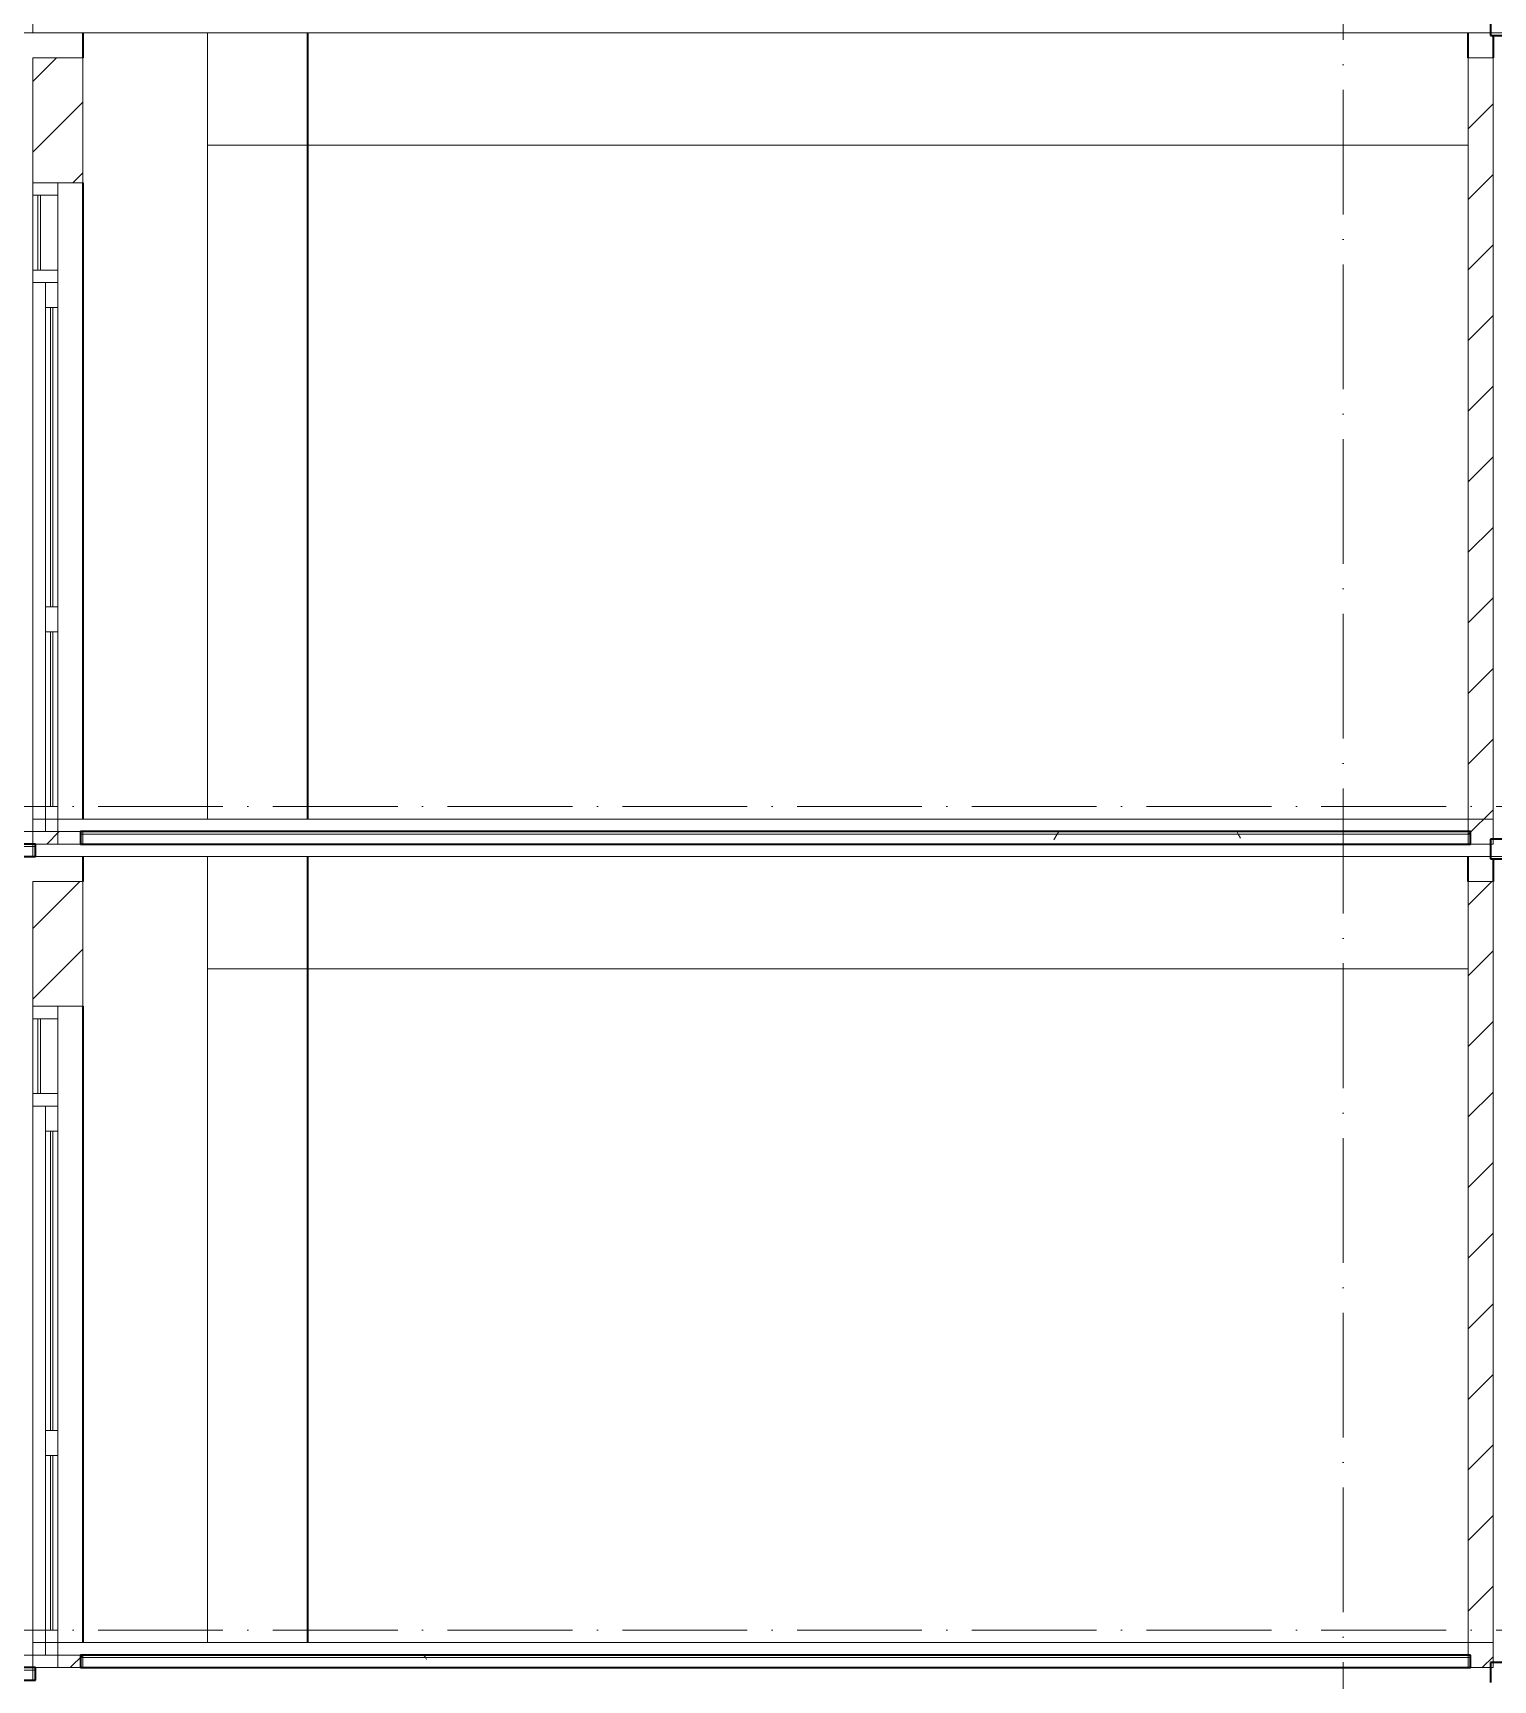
# Model space of a CAD drawing. Header units: millimetres. Extents: x -4940 to 55609, y -15283 to 93540.
# Drawn here: x 1100 to 6950, y 41500 to 48100 of the extents above; entities that cross this region are included whole.
import ezdxf

# ---------------------------------------------------------------- set-up
doc = ezdxf.new("R2010")
doc.units = ezdxf.units.MM
doc.linetypes.add('Grid Line', pattern=[14, 10, -2, 0, -2])
for name, color, linetype, lineweight in [('A-FLOR-MCUT', 3, 'Continuous', 9), ('CUA', 31, 'Continuous', 9), ('HATCH-TUONG', 152, 'Continuous', 9), ('NET CAT', 3, 'Continuous', 5), ('NET CATConcrete', 3, 'Continuous', 5), ('NET-CAT', 3, 'Continuous', 9), ('NET-THAY', 2, 'Continuous', 15), ('TRUC', 225, 'Continuous', 5)]:
    doc.layers.add(name, color=color, linetype=linetype, lineweight=lineweight)
pattern_1 = [(0, (21278.48, 39800), (1625.6, 406.4), [67.056, -1152.144, 67.056, -1152.144, -6502.4]), (0, (21278.48, 39800), (1625.6, 406.4), [-2438.4, 67.056, -2371.344, 67.056, -1152.144, -2844.8]), (0, (21278.48, 39800), (1625.6, 406.4), [-6096, 67.056, -745.744, 67.056, -1964.944]), (120, (21888.08, 40003.2), (-1164.753, 1204.611), [67.056, -1152.144, 67.056, -7654.544]), (120, (21888.08, 40003.2), (-1164.753, 1204.611), [-1286.256, -1152.144, 67.056, -2371.344, -4064]), (120, (21888.08, 40003.2), (-1164.753, 1204.611), [-4876.8, 67.056, -1152.144, 67.056, -2777.744]), (120, (21888.08, 40003.2), (-1164.753, 1204.611), [-6163.056, -745.744, 67.056, -1964.944]), (240, (22091.28, 40816), (-460.847, -1611.011), [67.056, -1152.144, 67.056, -7654.544]), (240, (22091.28, 40816), (-460.847, -1611.011), [-1286.256, -1152.144, 67.056, -2371.344, -4064]), (240, (22091.28, 40816), (-460.847, -1611.011), [-4876.8, 67.056, -1152.144, 67.056, -2777.744]), (240, (22091.28, 40816), (-460.847, -1611.011), [-6163.056, -745.744, 67.056, -1964.944])]
pattern_2 = [(45, (21278.48, 39800), (-141.4214, 141.4214), [])]

# ---------------------------------------------------------------- blocks, each defined once
blk = doc.blocks.new('CUA LO GIA - DB6-202766-MẶT CẮT A-A')
at = {"layer": 'CUA', "color": 130}
for p, q in [((1099.9, 24400), (1099.9, 24350)), ((1199.9, 24400), (1099.9, 24400)), ((1199.9, 24350), (1199.9, 24400)), ((1099.9, 24350), (1199.9, 24350)), ((1099.9, 24050), (1099.9, 24350)), ((1119.9, 24350), (1119.9, 24050)), ((1129.9, 24350), (1119.9, 24350)), ((1129.9, 24050), (1129.9, 24350)), ((1199.9, 24050), (1199.9, 24350)), ((1099.9, 24050), (1099.9, 24000)), ((1199.9, 24050), (1099.9, 24050)), ((1119.9, 24050), (1129.9, 24050)), ((1199.9, 24000), (1199.9, 24050)), ((1099.9, 24000), (1199.9, 24000)), ((1099.9, 21850), (1099.9, 24000)), ((1199.9, 24000), (1149.9, 24000)), ((1149.9, 24000), (1149.9, 23900)), ((1199.9, 23900), (1199.9, 24000)), ((1149.9, 23900), (1199.9, 23900)), ((1149.9, 23900), (1149.9, 22700)), ((1169.9, 23900), (1169.9, 22700)), ((1179.9, 23900), (1169.9, 23900)), ((1179.9, 22700), (1179.9, 23900)), ((1199.9, 23900), (1199.9, 22700)), ((1199.9, 22700), (1149.9, 22700)), ((1149.9, 22700), (1149.9, 22600)), ((1169.9, 22700), (1179.9, 22700)), ((1199.9, 22600), (1199.9, 22700)), ((1149.9, 22600), (1199.9, 22600)), ((1149.9, 22600), (1149.9, 21900)), ((1169.9, 22600), (1169.9, 21900)), ((1179.9, 22600), (1169.9, 22600)), ((1179.9, 21900), (1179.9, 22600)), ((1199.9, 22600), (1199.9, 21900)), ((1199.9, 21900), (1149.9, 21900)), ((1149.9, 21900), (1149.9, 21800)), ((1169.9, 21900), (1179.9, 21900)), ((1199.9, 21800), (1199.9, 21900)), ((1099.9, 21800), (1099.9, 21750)), ((1199.9, 21800), (1099.9, 21800)), ((1149.9, 21800), (1199.9, 21800)), ((1199.9, 21750), (1199.9, 21800)), ((1099.9, 21750), (1199.9, 21750))]:
    blk.add_line(p, q, dxfattribs=at)
blk = doc.blocks.new('ALC1807-ASCENT PLAZA-TANG DIEN HINH-TANG 5_rvt-7-MẶT CẮT A-A')
at = {"layer": 'HATCH-TUONG'}
h = blk.add_hatch(dxfattribs=at)
h.set_pattern_fill('FP_10', color=130, style=0, pattern_type=2)
h.set_pattern_definition(pattern_2)
h.paths.add_polyline_path([(1299.9, 41550), (1299.9, 41600), (1099.9, 41600), (1099.9, 41550)], flags=0)
h.paths.add_polyline_path([(1299.9, 44200), (1299.9, 44700), (1099.9, 44700), (1099.9, 44200)], flags=0)
h = blk.add_hatch(dxfattribs=at)
h.set_pattern_fill('FP_10', color=130, style=0, pattern_type=2)
h.set_pattern_definition(pattern_2)
h.paths.add_polyline_path([(6949.9, 41550), (6949.9, 44700), (6849.9, 44700), (6849.9, 41550)], flags=0)
at = {"layer": 'NET CAT', "lineweight": 9}
h = blk.add_hatch(dxfattribs=at)
h.set_pattern_fill('FP_9', color=130, style=0, pattern_type=2)
h.set_pattern_definition(pattern_1)
h.paths.add_polyline_path([(6859.9, 41590), (6859.9, 41600), (1289.9, 41600), (1289.9, 41590), (6425.5, 41590)], flags=0)
h = blk.add_hatch(dxfattribs=at)
h.set_pattern_fill('FP_9', color=130, style=0, pattern_type=2)
h.set_pattern_definition(pattern_1)
h.paths.add_polyline_path([(6425.5, 41550), (6859.9, 41550), (6859.9, 41590), (1289.9, 41590), (1289.9, 41550), (4801.9, 41550)], flags=0)
h = blk.add_hatch(dxfattribs=at)
h.set_pattern_fill('FP_9', color=130, style=0, pattern_type=2)
h.set_pattern_definition(pattern_1)
h.paths.add_polyline_path([(99.9, 41500), (1109.9, 41500), (1109.9, 41540), (99.9, 41540)], flags=0)
at = {"layer": 'A-FLOR-MCUT', "color": 130}
for p, q in [((6859.9, 41590), (1289.9, 41590)), ((1109.9, 41540), (99.9, 41540))]:
    blk.add_line(p, q, dxfattribs=at)
at = {"layer": 'NET-CAT', "color": 130}
for p, q in [((1099.9, 44700), (1099.9, 44200)), ((1299.9, 44700), (1099.9, 44700)), ((1299.9, 44200), (1299.9, 44700)), ((6949.9, 44700), (6849.9, 44700)), ((6849.9, 44700), (6849.9, 41550)), ((6949.9, 41550), (6949.9, 44700)), ((1099.9, 44200), (1299.9, 44200)), ((1099.9, 41600), (1099.9, 41550)), ((1299.9, 41600), (1099.9, 41600)), ((1299.9, 41550), (1299.9, 41600)), ((1099.9, 41550), (1299.9, 41550)), ((6849.9, 41550), (6949.9, 41550))]:
    blk.add_line(p, q, dxfattribs=at)
at = {"layer": 'NET-CAT', "color": 50, "lineweight": 35}
for p, q in [((6859.9, 41600), (1289.9, 41600)), ((1289.9, 41600), (1289.9, 41550)), ((6859.9, 41550), (6859.9, 41600)), ((1109.9, 41550), (99.9, 41550)), ((1109.9, 41500), (1109.9, 41550)), ((1289.9, 41550), (6859.9, 41550)), ((8849.9, 41570), (6939.9, 41570)), ((6939.9, 41570), (6939.9, 41490)), ((99.9, 41500), (1109.9, 41500))]:
    blk.add_line(p, q, dxfattribs=at)
at = {"layer": 'NET-THAY', "color": 50, "lineweight": 35}
for p, q in [((1299.9, 44800), (1299.9, 44700)), ((2199.9, 44800), (2199.9, 41650)), ((6849.9, 44700), (6849.9, 44800)), ((6949.9, 44790), (6949.9, 44700)), ((1299.9, 44200), (1299.9, 41650))]:
    blk.add_line(p, q, dxfattribs=at)
at = {"color": 50, "lineweight": 35}
blk.add_blockref('CUA LO GIA - DB6-202766-MẶT CẮT A-A', (0, 19800), dxfattribs=at)
blk = doc.blocks.new('ALC1807-ASCENT PLAZA-TANG DIEN HINH-TANG 5_rvt-8-MẶT CẮT A-A')
at = {"layer": 'HATCH-TUONG'}
h = blk.add_hatch(dxfattribs=at)
h.set_pattern_fill('FP_10', color=130, style=0, pattern_type=2)
h.set_pattern_definition(pattern_2)
h.paths.add_polyline_path([(1299.9, 44850), (1299.9, 44900), (1099.9, 44900), (1099.9, 44850)], flags=0)
h.paths.add_polyline_path([(1299.9, 47500), (1299.9, 48000), (1099.9, 48000), (1099.9, 47500)], flags=0)
h = blk.add_hatch(dxfattribs=at)
h.set_pattern_fill('FP_10', color=130, style=0, pattern_type=2)
h.set_pattern_definition(pattern_2)
h.paths.add_polyline_path([(6949.9, 44850), (6949.9, 48000), (6849.9, 48000), (6849.9, 44850)], flags=0)
at = {"layer": 'NET CAT', "lineweight": 9}
h = blk.add_hatch(dxfattribs=at)
h.set_pattern_fill('FP_9', color=130, style=0, pattern_type=2)
h.set_pattern_definition(pattern_1)
h.paths.add_polyline_path([(6859.9, 44890), (6859.9, 44900), (1289.9, 44900), (1289.9, 44890), (6425.5, 44890)], flags=0)
h = blk.add_hatch(dxfattribs=at)
h.set_pattern_fill('FP_9', color=130, style=0, pattern_type=2)
h.set_pattern_definition(pattern_1)
h.paths.add_polyline_path([(6425.5, 44850), (6859.9, 44850), (6859.9, 44890), (1289.9, 44890), (1289.9, 44850), (4801.9, 44850)], flags=0)
h = blk.add_hatch(dxfattribs=at)
h.set_pattern_fill('FP_9', color=130, style=0, pattern_type=2)
h.set_pattern_definition(pattern_1)
h.paths.add_polyline_path([(99.9, 44800), (1109.9, 44800), (1109.9, 44840), (99.9, 44840)], flags=0)
at = {"layer": 'A-FLOR-MCUT', "color": 130}
for p, q in [((6859.9, 44890), (1289.9, 44890)), ((1109.9, 44840), (99.9, 44840))]:
    blk.add_line(p, q, dxfattribs=at)
at = {"layer": 'NET-CAT', "color": 130}
for p, q in [((1099.9, 48000), (1099.9, 47500)), ((1299.9, 48000), (1099.9, 48000)), ((1299.9, 47500), (1299.9, 48000)), ((6949.9, 48000), (6849.9, 48000)), ((6849.9, 48000), (6849.9, 44850)), ((6949.9, 44850), (6949.9, 48000)), ((1099.9, 47500), (1299.9, 47500)), ((1099.9, 44900), (1099.9, 44850)), ((1299.9, 44900), (1099.9, 44900)), ((1299.9, 44850), (1299.9, 44900)), ((1099.9, 44850), (1299.9, 44850)), ((6849.9, 44850), (6949.9, 44850))]:
    blk.add_line(p, q, dxfattribs=at)
at = {"layer": 'NET-CAT', "color": 50, "lineweight": 35}
for p, q in [((6859.9, 44900), (1289.9, 44900)), ((1289.9, 44900), (1289.9, 44850)), ((6859.9, 44850), (6859.9, 44900)), ((1109.9, 44850), (99.9, 44850)), ((1109.9, 44800), (1109.9, 44850)), ((1289.9, 44850), (6859.9, 44850)), ((8849.9, 44870), (6939.9, 44870)), ((6939.9, 44870), (6939.9, 44790)), ((99.9, 44800), (1109.9, 44800)), ((6939.9, 44790), (8849.9, 44790))]:
    blk.add_line(p, q, dxfattribs=at)
at = {"layer": 'NET-THAY', "color": 50, "lineweight": 35}
for p, q in [((1299.9, 48100), (1299.9, 48000)), ((2199.9, 48100), (2199.9, 44950)), ((6849.9, 48000), (6849.9, 48100)), ((6949.9, 48090), (6949.9, 48000)), ((1299.9, 47500), (1299.9, 44950))]:
    blk.add_line(p, q, dxfattribs=at)
at = {"color": 50, "lineweight": 35}
blk.add_blockref('CUA LO GIA - DB6-202766-MẶT CẮT A-A', (0, 23100), dxfattribs=at)
blk = doc.blocks.new('ALC1807-ASCENT PLAZA-TANG DIEN HINH-TANG 5_rvt-9-MẶT CẮT A-A')
at = {"layer": 'NET-CAT', "color": 50, "lineweight": 35}
for p, q in [((6939.9, 48170), (6939.9, 48090)), ((6939.9, 48090), (8849.9, 48090))]:
    blk.add_line(p, q, dxfattribs=at)

msp = doc.modelspace()

# ---------------------------------------------------------------- linework, layer by layer
at = {"layer": 'NET CAT'}
for p, q in [((1799.9, 44950), (1799.9, 48100)), ((1799.9, 41650), (1799.9, 44800))]:
    msp.add_line(p, q, dxfattribs=at)
at = {"layer": 'NET CATConcrete'}
for p, q in [((1799.9, 47650), (6849.9, 47650)), ((1799.9, 44350), (6849.9, 44350))]:
    msp.add_line(p, q, dxfattribs=at)
at = {"layer": 'NET-CAT', "lineweight": 15}
for p, q in [((1099.9, 48100), (1099.9, 48250)), ((299.9, 48100), (11299.9, 48100)), ((6949.9, 44950), (1099.9, 44950)), ((1099.9, 44800), (1099.9, 44950)), ((1099.9, 44900), (-0.1, 44900)), ((299.9, 44800), (11299.9, 44800)), ((6949.9, 41650), (1099.9, 41650)), ((1099.9, 41500), (1099.9, 41650)), ((1099.9, 41600), (-0.1, 41600))]:
    msp.add_line(p, q, dxfattribs=at)
at = {"layer": 'TRUC', "linetype": 'Grid Line', "ltscale": 50}
for p, q in [((6349.9, -12136), (6349.9, 93540.4)), ((-4939.7, 45000), (51521, 45000)), ((-4939.7, 41700), (51521, 41700))]:
    msp.add_line(p, q, dxfattribs=at)

# ---------------------------------------------------------------- block references
at = {"lineweight": 5}
for name in ['ALC1807-ASCENT PLAZA-TANG DIEN HINH-TANG 5_rvt-9-MẶT CẮT A-A', 'ALC1807-ASCENT PLAZA-TANG DIEN HINH-TANG 5_rvt-8-MẶT CẮT A-A', 'ALC1807-ASCENT PLAZA-TANG DIEN HINH-TANG 5_rvt-7-MẶT CẮT A-A']:
    msp.add_blockref(name, (0, 0), dxfattribs=at)

doc.saveas('drawing.dxf')
